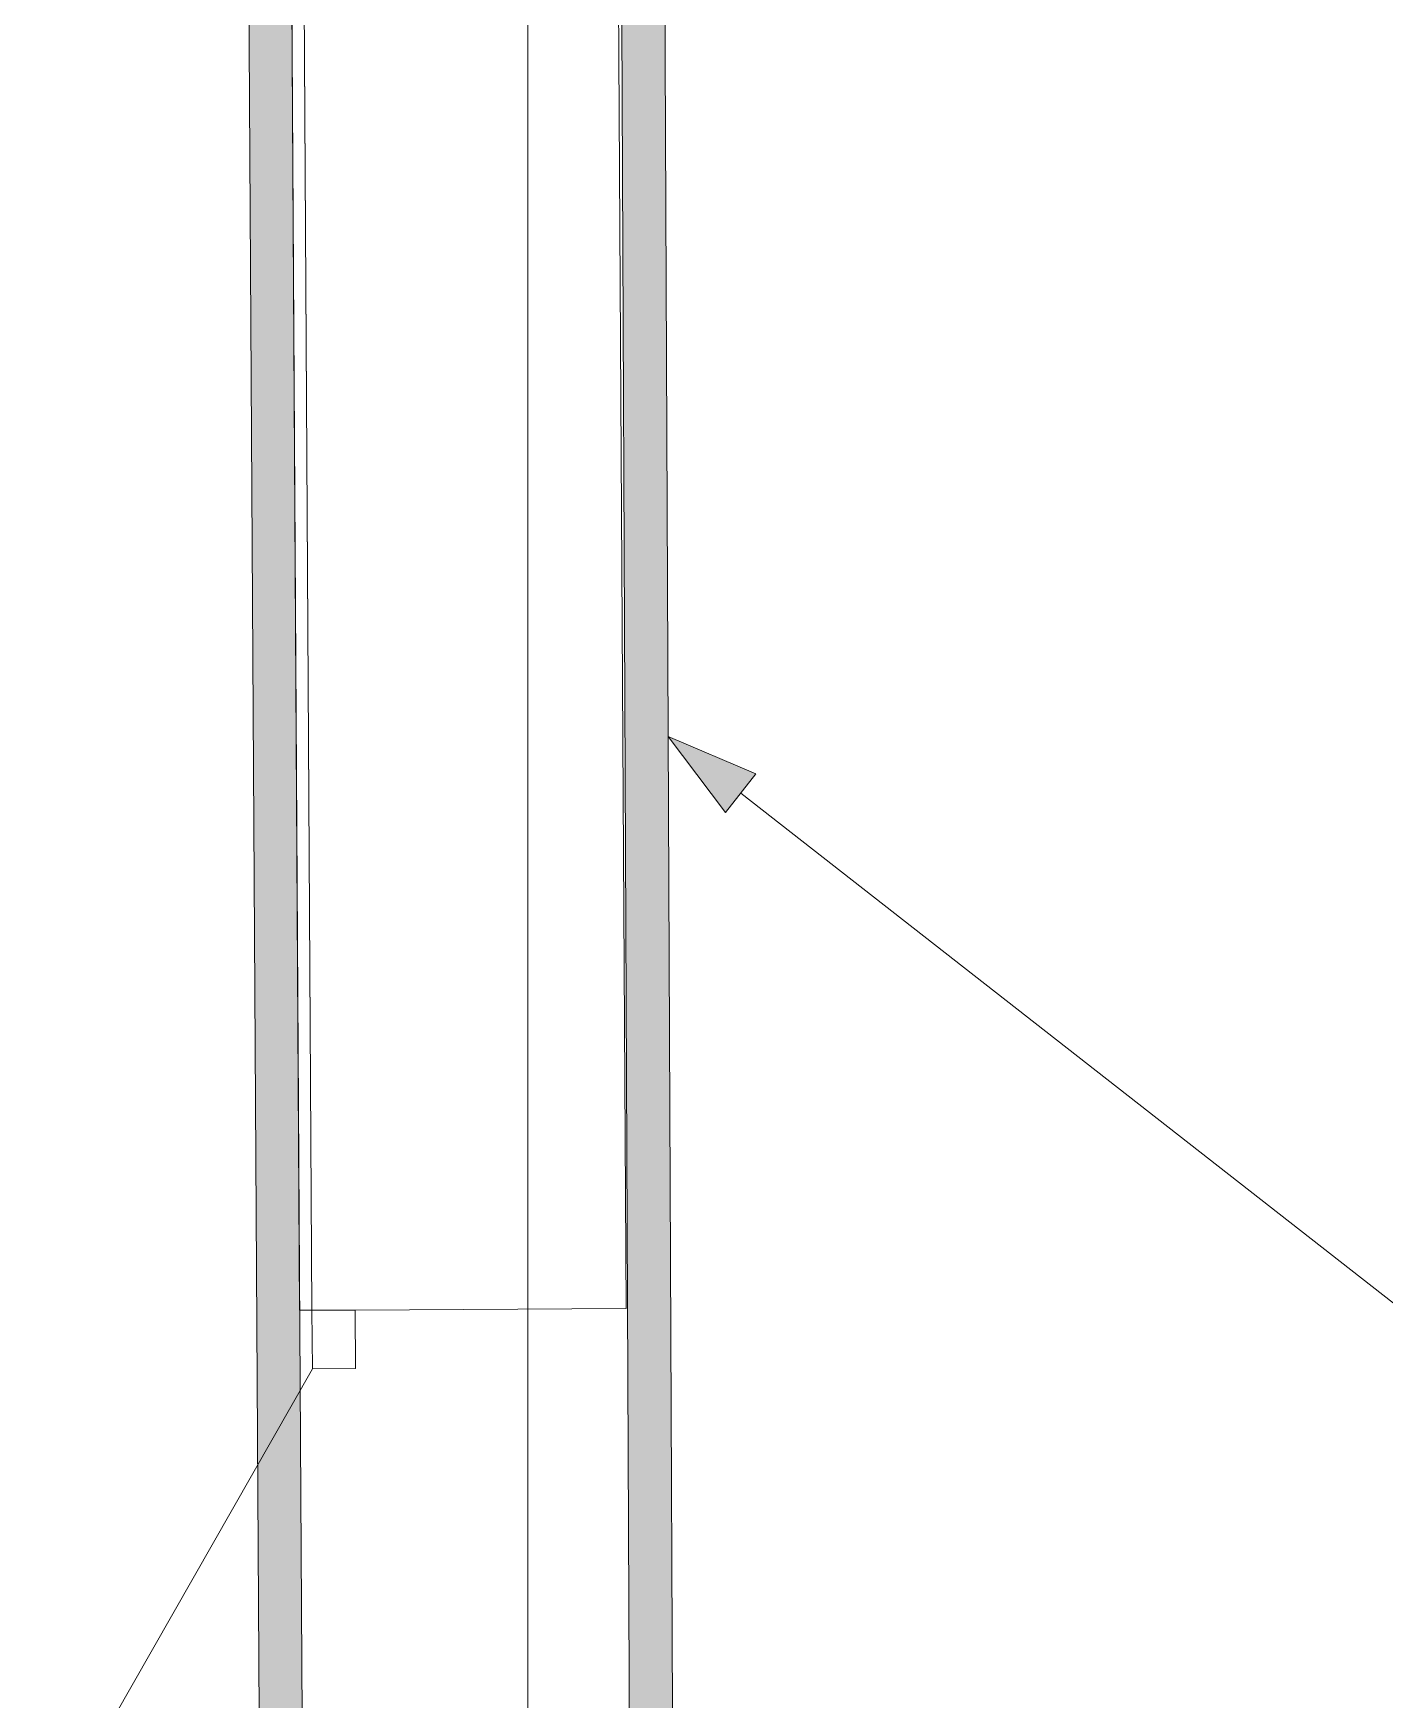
# Model space of a CAD drawing. Header units: millimetres. Extents: x 0 to 1189, y 0 to 841.
# Drawn here: x 784.15 to 806.07, y 531.16 to 558.19 of the extents above; entities that cross this region are included whole.
import ezdxf

# ---------------------------------------------------------------- set-up
doc = ezdxf.new("R2010")
doc.units = ezdxf.units.MM

msp = doc.modelspace()

# ---------------------------------------------------------------- hatches: boundary and pattern name
at = {"true_color": 0xf1d696}
h = msp.add_hatch(color=41, dxfattribs=at)
h.dxf.hatch_style = 2
h.paths.add_polyline_path([(787.079202, 652.869768), (787.779204, 652.864768), (788.725205, 494.777527), (788.025204, 494.777527)])
h = msp.add_hatch(color=41, dxfattribs=at)
h.dxf.hatch_style = 2
h.paths.add_polyline_path([(793.278212, 652.833768), (793.978213, 652.828768), (794.552214, 523.672571), (793.852213, 523.672571)])
at = {"true_color": 0x0077b0}
h = msp.add_hatch(color=144, dxfattribs=at)
h.dxf.hatch_style = 2
h.paths.add_polyline_path([(794.449214, 546.782606), (795.872216, 546.178605), (795.380215, 545.548604)])

# ---------------------------------------------------------------- linework, layer by layer
at = {"color": 7, "lineweight": 0}
for points in [[(792.17321, 238.825136), (792.17321, 730.151886)], [(788.725205, 494.777527), (787.775204, 653.564769)], [(793.275212, 653.533769), (793.855213, 522.97257)], [(787.079202, 652.869768), (788.025204, 494.777527)], [(794.552214, 523.672571), (793.978213, 652.828768)], [(788.220204, 579.032655), (788.468205, 537.473592)], [(788.420205, 579.034655), (788.668205, 537.474592)], [(788.668205, 537.474592), (788.420205, 579.024655)], [(793.768213, 537.505592), (793.520212, 579.064655)], [(788.468205, 537.473592), (788.668205, 537.474592)], [(789.368206, 537.478592), (788.668205, 537.474592)], [(788.668205, 537.474592), (788.674205, 536.52459)], [(789.368206, 537.478592), (793.768213, 537.505592)], [(789.374206, 536.52859), (789.368206, 537.478592)], [(788.674205, 536.52459), (784.147198, 528.573578)], [(788.674205, 536.52459), (789.374206, 536.52859)]]:
    msp.add_lwpolyline(points, dxfattribs=at)
at = {"color": 144, "lineweight": 0, "true_color": 0x0077b0}
for points in [[(794.449214, 546.782606), (795.872216, 546.178605)], [(794.449214, 546.782606), (795.380215, 545.548604)], [(795.872216, 546.178605), (795.380215, 545.548604)], [(795.626216, 545.863605), (811.80824, 533.221585)]]:
    msp.add_lwpolyline(points, dxfattribs=at)

doc.saveas('drawing.dxf')
